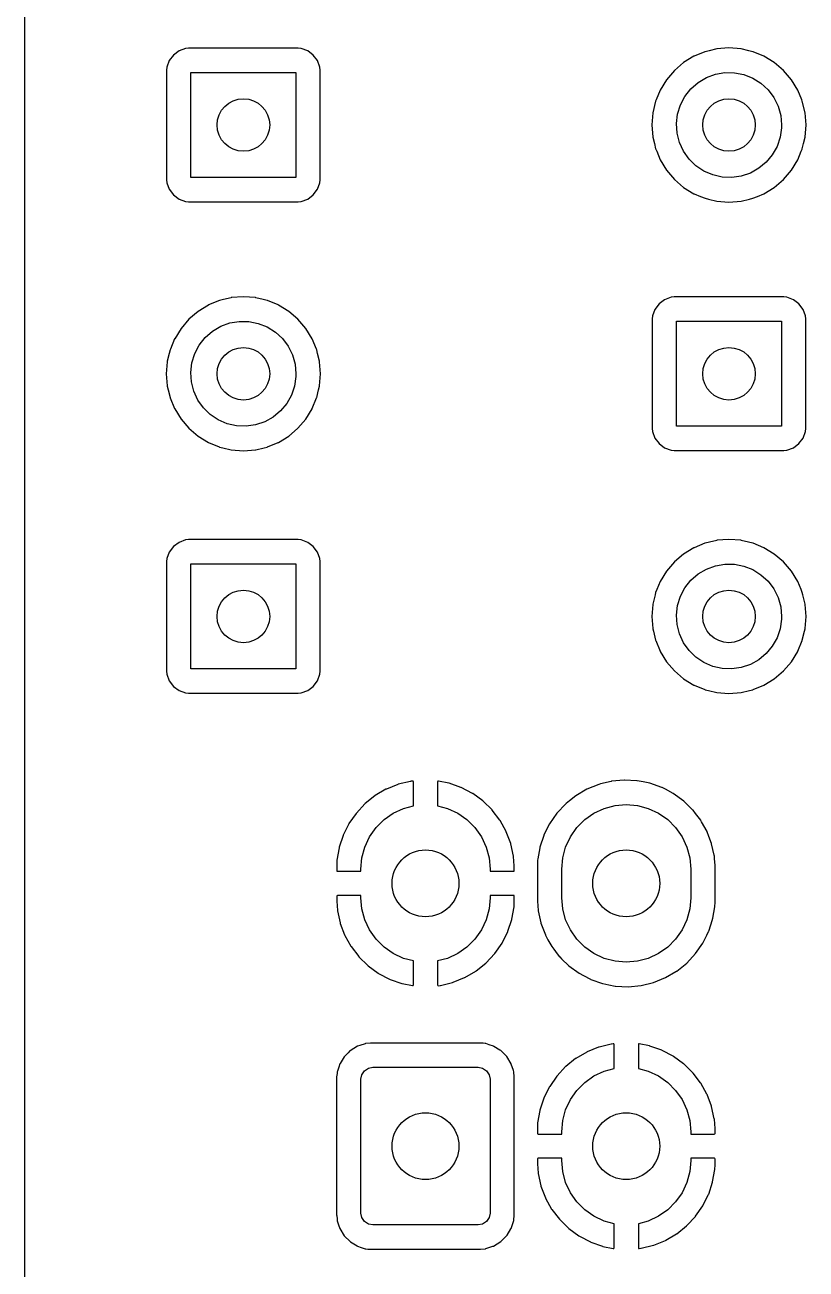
# Model space of a CAD drawing. Extents: x 64 to 233, y -134 to -59.
# Drawn here: x 64.01 to 80.35, y -107.13 to -81.09 of the extents above; entities that cross this region are included whole.
import ezdxf

# ---------------------------------------------------------------- set-up
doc = ezdxf.new("R2010")
doc.units = 0
doc.layers.add('BLACK', color=7, linetype='CONTINUOUS')

msp = doc.modelspace()

# ---------------------------------------------------------------- linework, layer by layer
at = {"layer": 'BLACK', "linetype": 'CONTINUOUS'}
for p, q in [((64.0085, -108.585), (64.0085, -59.0545)), ((67.1167, -81.7217), (67.0294, -81.8383)), ((67.2333, -81.6344), (67.1167, -81.7217)), ((67.3697, -81.5833), (67.2333, -81.6344)), ((67.4319, -81.5765), (67.3697, -81.5833)), ((69.7281, -81.5765), (67.4319, -81.5765)), ((69.7903, -81.5833), (69.7281, -81.5765)), ((69.9267, -81.6344), (69.7903, -81.5833)), ((70.0433, -81.7217), (69.9267, -81.6344)), ((70.1306, -81.8383), (70.0433, -81.7217)), ((78.0075, -81.7474), (77.7916, -81.8797)), ((78.0121, -81.7455), (78.0075, -81.7474)), ((78.2368, -81.6524), (78.0121, -81.7455)), ((78.0121, -81.7455), (78.0121, -81.7455)), ((78.2414, -81.6505), (78.2368, -81.6524)), ((78.2368, -81.6524), (78.2368, -81.6524)), ((78.326, -81.6302), (78.2414, -81.6505)), ((78.4828, -81.5925), (78.326, -81.6302)), ((78.4876, -81.5914), (78.4828, -81.5925)), ((78.4828, -81.5925), (78.4828, -81.5925)), ((78.74, -81.5715), (78.4876, -81.5914)), ((78.9924, -81.5914), (78.74, -81.5715)), ((78.9972, -81.5925), (78.9924, -81.5914)), ((79.154, -81.6302), (78.9972, -81.5925)), ((78.9972, -81.5925), (78.9972, -81.5925)), ((79.2386, -81.6505), (79.154, -81.6302)), ((79.2432, -81.6524), (79.2386, -81.6505)), ((79.4679, -81.7455), (79.2432, -81.6524)), ((79.2432, -81.6524), (79.2432, -81.6524)), ((79.4725, -81.7474), (79.4679, -81.7455)), ((79.4679, -81.7455), (79.4679, -81.7455)), ((79.6884, -81.8797), (79.4725, -81.7474)), ((66.9783, -81.9747), (66.9715, -82.0369)), ((66.9715, -82.0369), (66.9715, -84.3331)), ((67.0294, -81.8383), (66.9783, -81.9747)), ((70.1817, -81.9747), (70.1306, -81.8383)), ((70.1885, -82.0369), (70.1817, -81.9747)), ((70.1885, -84.3331), (70.1885, -82.0369)), ((77.7916, -81.8797), (77.5991, -82.0441)), ((79.8809, -82.0441), (79.6884, -81.8797)), ((67.48, -84.285), (67.48, -82.085)), ((67.48, -82.085), (69.68, -82.085)), ((69.68, -82.085), (69.68, -84.285)), ((77.4347, -82.2366), (77.3024, -82.4525)), ((77.5991, -82.0441), (77.4347, -82.2366)), ((77.9421, -82.4278), (78.0934, -82.2951)), ((78.0934, -82.2951), (78.2664, -82.1922)), ((78.2664, -82.1922), (78.4553, -82.1225)), ((78.4553, -82.1225), (78.6537, -82.0884)), ((78.6537, -82.0884), (78.855, -82.091)), ((78.855, -82.091), (79.0524, -82.1303)), ((79.0524, -82.1303), (79.2394, -82.2049)), ((79.2394, -82.2049), (79.4096, -82.3123)), ((80.0453, -82.2366), (79.8809, -82.0441)), ((80.1776, -82.4525), (80.0453, -82.2366)), ((77.3005, -82.4571), (77.2164, -82.6601)), ((77.3024, -82.4525), (77.3005, -82.4571)), ((77.3005, -82.4571), (77.3005, -82.4571)), ((77.8175, -82.5859), (77.9421, -82.4278)), ((79.4096, -82.3123), (79.5575, -82.449)), ((79.5575, -82.449), (79.6779, -82.6103)), ((80.1795, -82.4571), (80.1776, -82.4525)), ((80.2636, -82.6601), (80.1795, -82.4571)), ((80.1795, -82.4571), (80.1795, -82.4571)), ((77.2055, -82.6864), (77.1464, -82.9326)), ((77.2164, -82.6601), (77.2055, -82.6864)), ((77.664, -82.9563), (77.7237, -82.764)), ((77.7237, -82.764), (77.8175, -82.5859)), ((79.6779, -82.6103), (79.7669, -82.7908)), ((79.7669, -82.7908), (79.8216, -82.9845)), ((80.2745, -82.6864), (80.2636, -82.6601)), ((80.3336, -82.9326), (80.2745, -82.6864)), ((77.1464, -82.9326), (77.1265, -83.185)), ((77.6404, -83.1562), (77.664, -82.9563)), ((79.8216, -82.9845), (79.84, -83.185)), ((80.3535, -83.185), (80.3336, -82.9326)), ((77.1265, -83.185), (77.1464, -83.4374)), ((77.6535, -83.3571), (77.6404, -83.1562)), ((79.8385, -83.2426), (79.8096, -83.4418)), ((79.84, -83.185), (79.8385, -83.2426)), ((80.3336, -83.4374), (80.3535, -83.185)), ((77.1464, -83.4374), (77.1475, -83.4422)), ((77.1475, -83.4422), (77.1475, -83.4422)), ((77.1475, -83.4422), (77.1794, -83.575)), ((77.1794, -83.575), (77.2055, -83.6836)), ((77.7031, -83.5522), (77.6535, -83.3571)), ((77.7874, -83.735), (77.7031, -83.5522)), ((79.8096, -83.4418), (79.7449, -83.6324)), ((80.2745, -83.6836), (80.3006, -83.575)), ((80.3006, -83.575), (80.3325, -83.4422)), ((80.3325, -83.4422), (80.3336, -83.4374)), ((80.3325, -83.4422), (80.3325, -83.4422)), ((77.2055, -83.6836), (77.2074, -83.6882)), ((77.2074, -83.6882), (77.2074, -83.6882)), ((77.2074, -83.6882), (77.2272, -83.736)), ((77.2272, -83.736), (77.3024, -83.9175)), ((77.9036, -83.8994), (77.7874, -83.735)), ((79.6465, -83.808), (79.5178, -83.9628)), ((79.7449, -83.6324), (79.6465, -83.808)), ((80.1776, -83.9175), (80.2528, -83.736)), ((80.2528, -83.736), (80.2726, -83.6882)), ((80.2726, -83.6882), (80.2745, -83.6836)), ((80.2726, -83.6882), (80.2726, -83.6882)), ((77.3024, -83.9175), (77.4347, -84.1334)), ((78.0477, -84.0399), (77.9036, -83.8994)), ((78.2151, -84.1517), (78.0477, -84.0399)), ((79.363, -84.0915), (79.1874, -84.1899)), ((79.5178, -83.9628), (79.363, -84.0915)), ((80.0453, -84.1334), (80.1776, -83.9175)), ((66.9715, -84.3331), (66.9783, -84.3953)), ((69.68, -84.285), (67.48, -84.285)), ((70.1817, -84.3953), (70.1885, -84.3331)), ((77.4347, -84.1334), (77.5991, -84.3259)), ((77.5991, -84.3259), (77.7916, -84.4903)), ((78.4001, -84.2312), (78.2151, -84.1517)), ((78.5964, -84.2756), (78.4001, -84.2312)), ((78.7976, -84.2835), (78.5964, -84.2756)), ((78.9968, -84.2546), (78.7976, -84.2835)), ((79.1874, -84.1899), (78.9968, -84.2546)), ((79.6884, -84.4903), (79.8809, -84.3259)), ((79.8809, -84.3259), (80.0453, -84.1334)), ((66.9783, -84.3953), (67.0294, -84.5317)), ((67.0294, -84.5317), (67.1167, -84.6483)), ((70.0433, -84.6483), (70.1306, -84.5317)), ((70.1306, -84.5317), (70.1817, -84.3953)), ((77.7916, -84.4903), (78.0075, -84.6226)), ((78.0075, -84.6226), (78.0121, -84.6245)), ((78.0121, -84.6245), (78.0121, -84.6245)), ((78.0121, -84.6245), (78.1445, -84.6793)), ((79.3355, -84.6793), (79.4679, -84.6245)), ((79.4679, -84.6245), (79.4725, -84.6226)), ((79.4679, -84.6245), (79.4679, -84.6245)), ((79.4725, -84.6226), (79.6884, -84.4903)), ((67.1167, -84.6483), (67.2333, -84.7356)), ((67.2333, -84.7356), (67.3697, -84.7867)), ((67.3697, -84.7867), (67.4319, -84.7935)), ((67.4319, -84.7935), (69.7281, -84.7935)), ((69.7281, -84.7935), (69.7903, -84.7867)), ((69.7903, -84.7867), (69.9267, -84.7356)), ((69.9267, -84.7356), (70.0433, -84.6483)), ((78.1445, -84.6793), (78.2414, -84.7195)), ((78.2414, -84.7195), (78.3085, -84.7356)), ((78.3085, -84.7356), (78.4828, -84.7775)), ((78.4828, -84.7775), (78.4828, -84.7775)), ((78.4828, -84.7775), (78.4876, -84.7786)), ((78.4876, -84.7786), (78.74, -84.7985)), ((78.74, -84.7985), (78.9924, -84.7786)), ((78.9924, -84.7786), (78.9972, -84.7775)), ((78.9972, -84.7775), (79.1715, -84.7356)), ((78.9972, -84.7775), (78.9972, -84.7775)), ((79.1715, -84.7356), (79.2386, -84.7195)), ((79.2386, -84.7195), (79.3355, -84.6793)), ((67.8475, -86.9544), (67.6316, -87.0867)), ((67.8521, -86.9525), (67.8475, -86.9544)), ((68.0768, -86.8594), (67.8521, -86.9525)), ((67.8521, -86.9525), (67.8521, -86.9525)), ((68.0814, -86.8575), (68.0768, -86.8594)), ((68.0768, -86.8594), (68.0768, -86.8594)), ((68.166, -86.8372), (68.0814, -86.8575)), ((68.3228, -86.7995), (68.166, -86.8372)), ((68.3276, -86.7984), (68.3228, -86.7995)), ((68.3228, -86.7995), (68.3228, -86.7995)), ((68.58, -86.7785), (68.3276, -86.7984)), ((68.8324, -86.7984), (68.58, -86.7785)), ((68.8372, -86.7995), (68.8324, -86.7984)), ((68.994, -86.8372), (68.8372, -86.7995)), ((68.8372, -86.7995), (68.8372, -86.7995)), ((69.0786, -86.8575), (68.994, -86.8372)), ((69.0832, -86.8594), (69.0786, -86.8575)), ((69.3079, -86.9525), (69.0832, -86.8594)), ((69.0832, -86.8594), (69.0832, -86.8594)), ((69.3125, -86.9544), (69.3079, -86.9525)), ((69.3079, -86.9525), (69.3079, -86.9525)), ((69.5284, -87.0867), (69.3125, -86.9544)), ((77.2767, -86.9287), (77.1894, -87.0453)), ((77.3933, -86.8414), (77.2767, -86.9287)), ((77.5297, -86.7903), (77.3933, -86.8414)), ((77.5919, -86.7835), (77.5297, -86.7903)), ((79.8881, -86.7835), (77.5919, -86.7835)), ((79.9503, -86.7903), (79.8881, -86.7835)), ((80.0867, -86.8414), (79.9503, -86.7903)), ((80.2033, -86.9287), (80.0867, -86.8414)), ((80.2906, -87.0453), (80.2033, -86.9287)), ((67.6316, -87.0867), (67.4391, -87.2511)), ((69.7209, -87.2511), (69.5284, -87.0867)), ((77.1383, -87.1817), (77.1315, -87.2439)), ((77.1315, -87.2439), (77.1315, -89.5401)), ((77.1894, -87.0453), (77.1383, -87.1817)), ((80.3417, -87.1817), (80.2906, -87.0453)), ((80.3485, -87.2439), (80.3417, -87.1817)), ((80.3485, -89.5401), (80.3485, -87.2439)), ((67.2747, -87.4436), (67.1424, -87.6595)), ((67.4391, -87.2511), (67.2747, -87.4436)), ((67.7821, -87.6348), (67.9334, -87.5021)), ((67.9334, -87.5021), (68.1064, -87.3992)), ((68.1064, -87.3992), (68.2953, -87.3295)), ((68.2953, -87.3295), (68.4937, -87.2954)), ((68.4937, -87.2954), (68.695, -87.298)), ((68.695, -87.298), (68.8924, -87.3373)), ((68.8924, -87.3373), (69.0794, -87.4119)), ((69.0794, -87.4119), (69.2496, -87.5193)), ((69.8853, -87.4436), (69.7209, -87.2511)), ((70.0176, -87.6595), (69.8853, -87.4436)), ((77.64, -89.492), (77.64, -87.292)), ((77.64, -87.292), (79.84, -87.292)), ((79.84, -87.292), (79.84, -89.492)), ((67.1405, -87.6641), (67.0523, -87.877)), ((67.1424, -87.6595), (67.1405, -87.6641)), ((67.1405, -87.6641), (67.1405, -87.6641)), ((67.6575, -87.7929), (67.7821, -87.6348)), ((69.2496, -87.5193), (69.3975, -87.656)), ((69.3975, -87.656), (69.5179, -87.8173)), ((70.0195, -87.6641), (70.0176, -87.6595)), ((70.1077, -87.877), (70.0195, -87.6641)), ((70.0195, -87.6641), (70.0195, -87.6641)), ((67.0281, -87.966), (66.9883, -88.1317)), ((67.0455, -87.8934), (67.0281, -87.966)), ((67.0523, -87.877), (67.0455, -87.8934)), ((67.504, -88.1633), (67.5637, -87.971)), ((67.5637, -87.971), (67.6575, -87.7929)), ((69.5179, -87.8173), (69.6069, -87.9978)), ((69.6069, -87.9978), (69.6616, -88.1915)), ((70.1145, -87.8934), (70.1077, -87.877)), ((70.1319, -87.966), (70.1145, -87.8934)), ((70.1717, -88.1317), (70.1319, -87.966)), ((66.9864, -88.1396), (66.9665, -88.392)), ((66.9883, -88.1317), (66.9864, -88.1396)), ((67.4804, -88.3632), (67.504, -88.1633)), ((69.6616, -88.1915), (69.68, -88.392)), ((70.1736, -88.1396), (70.1717, -88.1317)), ((70.1935, -88.392), (70.1736, -88.1396)), ((66.9665, -88.392), (66.9864, -88.6444)), ((67.4935, -88.5641), (67.4804, -88.3632)), ((69.6785, -88.4496), (69.6496, -88.6488)), ((69.68, -88.392), (69.6785, -88.4496)), ((70.1736, -88.6444), (70.1935, -88.392)), ((66.9864, -88.6444), (66.9875, -88.6492)), ((66.9875, -88.6492), (66.9875, -88.6492)), ((66.9875, -88.6492), (67.0071, -88.7308)), ((67.0071, -88.7308), (67.0455, -88.8906)), ((67.5431, -88.7592), (67.4935, -88.5641)), ((67.6274, -88.942), (67.5431, -88.7592)), ((69.6496, -88.6488), (69.5849, -88.8394)), ((70.1145, -88.8906), (70.1529, -88.7308)), ((70.1529, -88.7308), (70.1725, -88.6492)), ((70.1725, -88.6492), (70.1736, -88.6444)), ((70.1725, -88.6492), (70.1725, -88.6492)), ((67.0455, -88.8906), (67.0474, -88.8952)), ((67.0474, -88.8952), (67.0474, -88.8952)), ((67.0474, -88.8952), (67.1403, -89.1195)), ((67.7436, -89.1064), (67.6274, -88.942)), ((69.4865, -89.015), (69.3578, -89.1698)), ((69.5849, -88.8394), (69.4865, -89.015)), ((70.0197, -89.1195), (70.1126, -88.8952)), ((70.1126, -88.8952), (70.1145, -88.8906)), ((70.1126, -88.8952), (70.1126, -88.8952)), ((67.1403, -89.1195), (67.1424, -89.1245)), ((67.1424, -89.1245), (67.2747, -89.3404)), ((67.8877, -89.2469), (67.7436, -89.1064)), ((68.0551, -89.3587), (67.8877, -89.2469)), ((69.203, -89.2985), (69.0274, -89.3969)), ((69.3578, -89.1698), (69.203, -89.2985)), ((69.8853, -89.3404), (70.0176, -89.1245)), ((70.0176, -89.1245), (70.0197, -89.1195)), ((67.2747, -89.3404), (67.4391, -89.5329)), ((67.4391, -89.5329), (67.6316, -89.6973)), ((68.2401, -89.4382), (68.0551, -89.3587)), ((68.4364, -89.4826), (68.2401, -89.4382)), ((68.6376, -89.4905), (68.4364, -89.4826)), ((68.8368, -89.4616), (68.6376, -89.4905)), ((69.0274, -89.3969), (68.8368, -89.4616)), ((69.5284, -89.6973), (69.7124, -89.5401)), ((69.7124, -89.5401), (69.7209, -89.5329)), ((69.7209, -89.5329), (69.8853, -89.3404)), ((77.1315, -89.5401), (77.1383, -89.6023)), ((79.84, -89.492), (77.64, -89.492)), ((80.3417, -89.6023), (80.3485, -89.5401)), ((67.6316, -89.6973), (67.8475, -89.8296)), ((67.8475, -89.8296), (67.8521, -89.8315)), ((67.8521, -89.8315), (67.8521, -89.8315)), ((67.8521, -89.8315), (68.0763, -89.9244)), ((69.0837, -89.9244), (69.3079, -89.8315)), ((69.3079, -89.8315), (69.3125, -89.8296)), ((69.3079, -89.8315), (69.3079, -89.8315)), ((69.3125, -89.8296), (69.5284, -89.6973)), ((77.1383, -89.6023), (77.1894, -89.7387)), ((77.1894, -89.7387), (77.2767, -89.8553)), ((80.2033, -89.8553), (80.2906, -89.7387)), ((80.2906, -89.7387), (80.3417, -89.6023)), ((68.0763, -89.9244), (68.0814, -89.9265)), ((68.0814, -89.9265), (68.1485, -89.9426)), ((68.1485, -89.9426), (68.3228, -89.9845)), ((68.3228, -89.9845), (68.3228, -89.9845)), ((68.3228, -89.9845), (68.3276, -89.9856)), ((68.3276, -89.9856), (68.58, -90.0055)), ((68.58, -90.0055), (68.8324, -89.9856)), ((68.8324, -89.9856), (68.8372, -89.9845)), ((68.8372, -89.9845), (69.0115, -89.9426)), ((68.8372, -89.9845), (68.8372, -89.9845)), ((69.0115, -89.9426), (69.0786, -89.9265)), ((69.0786, -89.9265), (69.0837, -89.9244)), ((77.2767, -89.8553), (77.3933, -89.9426)), ((77.3933, -89.9426), (77.5297, -89.9937)), ((77.5297, -89.9937), (77.5919, -90.0005)), ((77.5919, -90.0005), (79.8881, -90.0005)), ((79.8881, -90.0005), (79.9503, -89.9937)), ((79.9503, -89.9937), (80.0867, -89.9426)), ((80.0867, -89.9426), (80.2033, -89.8553)), ((67.2333, -91.9214), (67.1167, -92.0087)), ((67.3697, -91.8703), (67.2333, -91.9214)), ((67.4319, -91.8635), (67.3697, -91.8703)), ((69.7281, -91.8635), (67.4319, -91.8635)), ((69.7903, -91.8703), (69.7281, -91.8635)), ((69.9267, -91.9214), (69.7903, -91.8703)), ((70.0433, -92.0087), (69.9267, -91.9214)), ((78.3317, -91.9158), (78.2414, -91.9375)), ((78.4828, -91.8795), (78.3317, -91.9158)), ((78.4876, -91.8784), (78.4828, -91.8795)), ((78.4828, -91.8795), (78.4828, -91.8795)), ((78.74, -91.8585), (78.4876, -91.8784)), ((78.9924, -91.8784), (78.74, -91.8585)), ((78.9972, -91.8795), (78.9924, -91.8784)), ((79.1483, -91.9158), (78.9972, -91.8795)), ((78.9972, -91.8795), (78.9972, -91.8795)), ((79.2386, -91.9375), (79.1483, -91.9158)), ((67.0294, -92.1253), (66.9783, -92.2617)), ((67.1167, -92.0087), (67.0294, -92.1253)), ((70.1306, -92.1253), (70.0433, -92.0087)), ((70.1817, -92.2617), (70.1306, -92.1253)), ((77.7916, -92.1667), (77.5991, -92.3311)), ((78.0075, -92.0344), (77.7916, -92.1667)), ((78.0121, -92.0325), (78.0075, -92.0344)), ((78.2368, -91.9394), (78.0121, -92.0325)), ((78.0121, -92.0325), (78.0121, -92.0325)), ((78.2414, -91.9375), (78.2368, -91.9394)), ((78.2368, -91.9394), (78.2368, -91.9394)), ((79.2432, -91.9394), (79.2386, -91.9375)), ((79.4679, -92.0325), (79.2432, -91.9394)), ((79.2432, -91.9394), (79.2432, -91.9394)), ((79.4725, -92.0344), (79.4679, -92.0325)), ((79.4679, -92.0325), (79.4679, -92.0325)), ((79.6884, -92.1667), (79.4725, -92.0344)), ((79.8809, -92.3311), (79.6884, -92.1667)), ((66.9783, -92.2617), (66.9715, -92.3239)), ((66.9715, -92.3239), (66.9715, -94.6201)), ((67.48, -94.572), (67.48, -92.372)), ((67.48, -92.372), (69.68, -92.372)), ((69.68, -92.372), (69.68, -94.572)), ((70.1885, -92.3239), (70.1817, -92.2617)), ((70.1885, -94.6201), (70.1885, -92.3239)), ((77.5991, -92.3311), (77.4347, -92.5236)), ((78.2664, -92.4792), (78.4553, -92.4095)), ((78.4553, -92.4095), (78.6537, -92.3754)), ((78.6537, -92.3754), (78.855, -92.378)), ((78.855, -92.378), (79.0524, -92.4173)), ((79.0524, -92.4173), (79.2394, -92.4919)), ((80.0453, -92.5236), (79.8809, -92.3311)), ((77.4347, -92.5236), (77.3024, -92.7395)), ((77.8175, -92.8729), (77.9421, -92.7148)), ((77.9421, -92.7148), (78.0934, -92.5821)), ((78.0934, -92.5821), (78.2664, -92.4792)), ((79.2394, -92.4919), (79.4096, -92.5993)), ((79.4096, -92.5993), (79.5575, -92.736)), ((80.1776, -92.7395), (80.0453, -92.5236)), ((77.2055, -92.9734), (77.1938, -93.0219)), ((77.2318, -92.9098), (77.2055, -92.9734)), ((77.3005, -92.7441), (77.2318, -92.9098)), ((77.3024, -92.7395), (77.3005, -92.7441)), ((77.3005, -92.7441), (77.3005, -92.7441)), ((77.7237, -93.051), (77.8175, -92.8729)), ((79.5575, -92.736), (79.6779, -92.8973)), ((79.6779, -92.8973), (79.7669, -93.0778)), ((80.1795, -92.7441), (80.1776, -92.7395)), ((80.2482, -92.9098), (80.1795, -92.7441)), ((80.1795, -92.7441), (80.1795, -92.7441)), ((80.2745, -92.9734), (80.2482, -92.9098)), ((80.2862, -93.0219), (80.2745, -92.9734)), ((77.1464, -93.2196), (77.1265, -93.472)), ((77.1478, -93.2137), (77.1464, -93.2196)), ((77.1938, -93.0219), (77.1478, -93.2137)), ((77.664, -93.2433), (77.7237, -93.051)), ((79.7669, -93.0778), (79.8216, -93.2715)), ((80.3322, -93.2137), (80.2862, -93.0219)), ((80.3336, -93.2196), (80.3322, -93.2137)), ((80.3535, -93.472), (80.3336, -93.2196)), ((77.1265, -93.472), (77.1464, -93.7244)), ((77.6404, -93.4432), (77.664, -93.2433)), ((77.6535, -93.6441), (77.6404, -93.4432)), ((79.8216, -93.2715), (79.84, -93.472)), ((79.84, -93.472), (79.8385, -93.5296)), ((80.3336, -93.7244), (80.3535, -93.472)), ((77.1464, -93.7244), (77.1475, -93.7292)), ((77.1475, -93.7292), (77.1475, -93.7292)), ((77.1475, -93.7292), (77.1593, -93.778)), ((77.7031, -93.8392), (77.6535, -93.6441)), ((79.8096, -93.7288), (79.7449, -93.9194)), ((79.8385, -93.5296), (79.8096, -93.7288)), ((80.3207, -93.778), (80.3325, -93.7292)), ((80.3325, -93.7292), (80.3336, -93.7244)), ((80.3325, -93.7292), (80.3325, -93.7292)), ((77.1593, -93.778), (77.2055, -93.9706)), ((77.2055, -93.9706), (77.2074, -93.9752)), ((77.2074, -93.9752), (77.2074, -93.9752)), ((77.2074, -93.9752), (77.3002, -94.1992)), ((77.7874, -94.022), (77.7031, -93.8392)), ((79.7449, -93.9194), (79.6465, -94.095)), ((80.1798, -94.1992), (80.2726, -93.9752)), ((80.2726, -93.9752), (80.2745, -93.9706)), ((80.2726, -93.9752), (80.2726, -93.9752)), ((80.2745, -93.9706), (80.3207, -93.778)), ((77.3002, -94.1992), (77.3024, -94.2045)), ((77.3024, -94.2045), (77.4347, -94.4204)), ((77.9036, -94.1864), (77.7874, -94.022)), ((78.0477, -94.3269), (77.9036, -94.1864)), ((79.5178, -94.2498), (79.363, -94.3785)), ((79.6465, -94.095), (79.5178, -94.2498)), ((80.0453, -94.4204), (80.1776, -94.2045)), ((80.1776, -94.2045), (80.1798, -94.1992)), ((77.4347, -94.4204), (77.5991, -94.6129)), ((78.2151, -94.4387), (78.0477, -94.3269)), ((78.4001, -94.5182), (78.2151, -94.4387)), ((78.5964, -94.5626), (78.4001, -94.5182)), ((78.9968, -94.5416), (78.7976, -94.5705)), ((79.1874, -94.4769), (78.9968, -94.5416)), ((79.363, -94.3785), (79.1874, -94.4769)), ((79.8809, -94.6129), (80.0453, -94.4204)), ((66.9715, -94.6201), (66.9783, -94.6823)), ((66.9783, -94.6823), (67.0294, -94.8187)), ((69.68, -94.572), (67.48, -94.572)), ((70.1306, -94.8187), (70.1817, -94.6823)), ((70.1817, -94.6823), (70.1885, -94.6201)), ((77.5991, -94.6129), (77.7916, -94.7773)), ((77.7916, -94.7773), (78.0075, -94.9096)), ((78.7976, -94.5705), (78.5964, -94.5626)), ((79.4725, -94.9096), (79.6884, -94.7773)), ((79.6884, -94.7773), (79.8809, -94.6129)), ((67.0294, -94.8187), (67.1167, -94.9353)), ((67.1167, -94.9353), (67.2333, -95.0226)), ((67.2333, -95.0226), (67.3697, -95.0737)), ((69.7903, -95.0737), (69.9267, -95.0226)), ((69.9267, -95.0226), (70.0433, -94.9353)), ((70.0433, -94.9353), (70.1306, -94.8187)), ((78.0075, -94.9096), (78.0121, -94.9115)), ((78.0121, -94.9115), (78.0121, -94.9115)), ((78.0121, -94.9115), (78.2351, -95.0039)), ((78.2351, -95.0039), (78.2414, -95.0065)), ((78.2414, -95.0065), (78.3085, -95.0226)), ((78.3085, -95.0226), (78.4828, -95.0645)), ((78.9972, -95.0645), (79.1715, -95.0226)), ((79.1715, -95.0226), (79.2386, -95.0065)), ((79.2386, -95.0065), (79.2449, -95.0039)), ((79.2449, -95.0039), (79.4679, -94.9115)), ((79.4679, -94.9115), (79.4725, -94.9096)), ((79.4679, -94.9115), (79.4679, -94.9115)), ((67.3697, -95.0737), (67.4319, -95.0805)), ((67.4319, -95.0805), (69.7281, -95.0805)), ((69.7281, -95.0805), (69.7903, -95.0737)), ((78.4828, -95.0645), (78.4828, -95.0645)), ((78.4828, -95.0645), (78.4876, -95.0656)), ((78.4876, -95.0656), (78.74, -95.0855)), ((78.74, -95.0855), (78.9924, -95.0656)), ((78.9924, -95.0656), (78.9972, -95.0645)), ((78.9972, -95.0645), (78.9972, -95.0645)), ((71.5635, -97.0907), (71.3387, -97.2224)), ((71.5717, -97.0867), (71.5635, -97.0907)), ((71.8132, -96.9889), (71.5717, -97.0867)), ((71.8218, -96.9861), (71.8132, -96.9889)), ((72.0749, -96.9242), (71.8218, -96.9861)), ((72.0839, -96.9227), (72.0749, -96.9242)), ((72.1195, -96.9193), (72.0839, -96.9227)), ((72.1317, -96.9213), (72.1195, -96.9193)), ((72.136, -96.9358), (72.1317, -96.9213)), ((72.136, -97.4358), (72.136, -96.9358)), ((72.6489, -96.9209), (72.644, -96.936)), ((72.644, -96.936), (72.644, -97.4358)), ((72.6618, -96.9197), (72.6489, -96.9209)), ((72.8771, -96.9622), (72.6618, -96.9197)), ((72.8859, -96.9646), (72.8771, -96.9622)), ((73.1315, -97.0513), (72.8859, -96.9646)), ((73.1399, -97.055), (73.1315, -97.0513)), ((73.3704, -97.1763), (73.1399, -97.055)), ((75.7673, -97.088), (75.5345, -97.2243)), ((76.0172, -96.9867), (75.7673, -97.088)), ((76.0512, -96.9784), (76.0172, -96.9867)), ((76.2748, -96.9237), (76.0512, -96.9784)), ((76.2792, -96.9226), (76.2748, -96.9237)), ((76.2748, -96.9237), (76.2748, -96.9237)), ((76.5477, -96.897), (76.2792, -96.9226)), ((76.5523, -96.8972), (76.5477, -96.897)), ((76.8125, -96.9102), (76.5523, -96.8972)), ((76.5523, -96.8972), (76.5523, -96.8972)), ((76.8171, -96.9104), (76.8125, -96.9102)), ((76.8125, -96.9102), (76.8125, -96.9102)), ((76.8216, -96.9113), (76.8171, -96.9104)), ((76.946, -96.9358), (76.8216, -96.9113)), ((76.8216, -96.9113), (76.8216, -96.9113)), ((77.0817, -96.9626), (76.946, -96.9358)), ((77.086, -96.9641), (77.0817, -96.9626)), ((77.3317, -97.0509), (77.086, -96.9641)), ((77.086, -96.9641), (77.086, -96.9641)), ((77.336, -97.0524), (77.3317, -97.0509)), ((77.3317, -97.0509), (77.3317, -97.0509)), ((77.3401, -97.0545), (77.336, -97.0524)), ((77.4089, -97.0907), (77.3401, -97.0545)), ((77.3401, -97.0545), (77.3401, -97.0545)), ((77.5747, -97.178), (77.4089, -97.0907)), ((71.1211, -97.3964), (70.9433, -97.5868)), ((71.1278, -97.3902), (71.1211, -97.3964)), ((71.3312, -97.2275), (71.1278, -97.3902)), ((71.3387, -97.2224), (71.3312, -97.2275)), ((73.3782, -97.1811), (73.3704, -97.1763)), ((73.5888, -97.3344), (73.3782, -97.1811)), ((73.5957, -97.3403), (73.5888, -97.3344)), ((73.782, -97.5224), (73.5957, -97.3403)), ((75.3239, -97.3927), (75.1398, -97.5898)), ((75.3312, -97.3869), (75.3239, -97.3927)), ((75.4035, -97.329), (75.3312, -97.3869)), ((75.5345, -97.2243), (75.4035, -97.329)), ((77.7928, -97.3367), (77.5747, -97.178)), ((77.8739, -97.416), (77.7928, -97.3367)), ((70.9376, -97.5939), (70.7891, -97.8079)), ((70.9433, -97.5868), (70.9376, -97.5939)), ((71.5222, -97.7258), (71.715, -97.5909)), ((71.715, -97.5909), (71.9283, -97.4914)), ((71.9283, -97.4914), (72.136, -97.4358)), ((72.644, -97.4358), (72.8517, -97.4914)), ((72.8517, -97.4914), (73.065, -97.5909)), ((73.065, -97.5909), (73.2578, -97.7258)), ((73.7881, -97.5292), (73.782, -97.5224)), ((73.9461, -97.7363), (73.7881, -97.5292)), ((75.1398, -97.5898), (74.986, -97.8114)), ((75.7222, -97.7258), (75.915, -97.5909)), ((75.915, -97.5909), (76.1283, -97.4914)), ((76.1283, -97.4914), (76.3556, -97.4305)), ((76.3556, -97.4305), (76.59, -97.41)), ((76.59, -97.41), (76.8244, -97.4305)), ((76.8244, -97.4305), (77.0517, -97.4914)), ((77.0517, -97.4914), (77.265, -97.5909)), ((77.265, -97.5909), (77.4578, -97.7258)), ((77.9774, -97.5172), (77.8739, -97.416)), ((77.9857, -97.5252), (77.9774, -97.5172)), ((77.9884, -97.5289), (77.9857, -97.5252)), ((78.0378, -97.5936), (77.9884, -97.5289)), ((77.9884, -97.5289), (77.9884, -97.5289)), ((78.1493, -97.7396), (78.0378, -97.5936)), ((70.7844, -97.8158), (70.6684, -98.049)), ((70.7891, -97.8079), (70.7844, -97.8158)), ((71.2209, -98.085), (71.3558, -97.8922)), ((71.3558, -97.8922), (71.5222, -97.7258)), ((73.2578, -97.7258), (73.4242, -97.8922)), ((73.4242, -97.8922), (73.5591, -98.085)), ((73.9511, -97.7439), (73.9461, -97.7363)), ((74.0776, -97.9716), (73.9511, -97.7439)), ((74.9319, -97.9202), (74.8659, -98.0529)), ((74.984, -97.8155), (74.9319, -97.9202)), ((74.986, -97.8114), (74.984, -97.8155)), ((74.984, -97.8155), (74.984, -97.8155)), ((75.4209, -98.085), (75.5558, -97.8922)), ((75.5558, -97.8922), (75.7222, -97.7258)), ((77.4578, -97.7258), (77.6242, -97.8922)), ((77.6242, -97.8922), (77.7591, -98.085)), ((78.1515, -97.7436), (78.1493, -97.7396)), ((78.1675, -97.7723), (78.1515, -97.7436)), ((78.1515, -97.7436), (78.1515, -97.7436)), ((78.2802, -97.9754), (78.1675, -97.7723)), ((70.6649, -98.0574), (70.5838, -98.305)), ((70.6684, -98.049), (70.6649, -98.0574)), ((71.1214, -98.2983), (71.2209, -98.085)), ((73.5591, -98.085), (73.6586, -98.2983)), ((74.0814, -97.9799), (74.0776, -97.9716)), ((74.1737, -98.2235), (74.0814, -97.9799)), ((74.8645, -98.0572), (74.7835, -98.3042)), ((74.8659, -98.0529), (74.8645, -98.0572)), ((74.8645, -98.0572), (74.8645, -98.0572)), ((75.3214, -98.2983), (75.4209, -98.085)), ((77.7591, -98.085), (77.8586, -98.2983)), ((78.2819, -97.9797), (78.2802, -97.9754)), ((78.3202, -98.0808), (78.2819, -97.9797)), ((78.2819, -97.9797), (78.2819, -97.9797)), ((78.3758, -98.2276), (78.3202, -98.0808)), ((70.5816, -98.3138), (70.5369, -98.5712)), ((70.5838, -98.305), (70.5816, -98.3138)), ((71.0605, -98.5256), (71.1214, -98.2983)), ((73.6586, -98.2983), (73.7195, -98.5256)), ((74.1763, -98.2322), (74.1737, -98.2235)), ((74.2325, -98.4866), (74.1763, -98.2322)), ((74.7811, -98.3137), (74.7409, -98.5455)), ((74.7819, -98.3092), (74.7811, -98.3137)), ((74.7811, -98.3137), (74.7811, -98.3137)), ((74.7835, -98.3042), (74.7819, -98.3092)), ((75.2605, -98.5256), (75.3214, -98.2983)), ((77.8586, -98.2983), (77.9195, -98.5256)), ((78.3768, -98.2321), (78.3758, -98.2276)), ((78.429, -98.4685), (78.3768, -98.2321)), ((78.3768, -98.2321), (78.3768, -98.2321)), ((70.5321, -98.6586), (70.532, -98.6617)), ((70.532, -98.6617), (70.532, -98.7879)), ((70.5361, -98.5788), (70.5321, -98.6586)), ((70.5369, -98.5712), (70.5361, -98.5788)), ((71.04, -98.76), (71.0605, -98.5256)), ((73.7195, -98.5256), (73.74, -98.76)), ((74.2338, -98.4956), (74.2325, -98.4866)), ((74.2478, -98.6892), (74.2338, -98.4956)), ((74.248, -98.6938), (74.2478, -98.6892)), ((74.248, -98.7925), (74.248, -98.6938)), ((74.7328, -98.6341), (74.7315, -98.6601)), ((74.7315, -98.6601), (74.7315, -99.4285)), ((74.7356, -98.5788), (74.7328, -98.6341)), ((74.7357, -98.5749), (74.7356, -98.5788)), ((74.7409, -98.5455), (74.7357, -98.5749)), ((75.24, -98.76), (75.2605, -98.5256)), ((77.9195, -98.5256), (77.94, -98.76)), ((78.434, -98.491), (78.429, -98.4685)), ((78.4375, -98.5401), (78.434, -98.491)), ((78.4479, -98.6827), (78.4375, -98.5401)), ((78.4485, -98.6915), (78.4479, -98.6827)), ((78.4485, -99.4599), (78.4485, -98.6915)), ((70.532, -98.7879), (70.5365, -98.8031)), ((70.5365, -98.8031), (70.5379, -98.8043)), ((70.5379, -98.8043), (70.5455, -98.806)), ((70.5455, -98.806), (71.04, -98.806)), ((71.04, -98.806), (71.04, -98.76)), ((73.74, -98.76), (73.74, -98.806)), ((73.74, -98.806), (74.2299, -98.806)), ((74.2299, -98.806), (74.2451, -98.8015)), ((74.2451, -98.8015), (74.2463, -98.8001)), ((74.2463, -98.8001), (74.248, -98.7925)), ((75.24, -99.36), (75.24, -98.76)), ((77.94, -98.76), (77.94, -99.36)), ((70.5337, -99.3199), (70.532, -99.3275)), ((70.532, -99.3275), (70.532, -99.4262)), ((70.532, -99.4262), (70.5322, -99.4308)), ((70.5322, -99.4308), (70.5462, -99.6244)), ((70.5349, -99.3185), (70.5337, -99.3199)), ((70.5501, -99.314), (70.5349, -99.3185)), ((71.04, -99.314), (70.5501, -99.314)), ((71.04, -99.36), (71.04, -99.314)), ((71.0605, -99.5944), (71.04, -99.36)), ((73.74, -99.36), (73.7195, -99.5944)), ((74.2345, -99.314), (73.74, -99.314)), ((73.74, -99.314), (73.74, -99.36)), ((74.2421, -99.3157), (74.2345, -99.314)), ((74.2435, -99.3169), (74.2421, -99.3157)), ((74.248, -99.3321), (74.2435, -99.3169)), ((74.2439, -99.5412), (74.2479, -99.4614)), ((74.2479, -99.4614), (74.248, -99.4583)), ((74.248, -99.4583), (74.248, -99.3321)), ((74.7315, -99.4285), (74.7317, -99.4308)), ((74.7317, -99.4308), (74.7387, -99.5276)), ((74.7317, -99.4308), (74.7317, -99.4308)), ((75.2605, -99.5944), (75.24, -99.36)), ((77.94, -99.36), (77.9195, -99.5944)), ((78.4443, -99.5451), (78.4485, -99.4599)), ((70.5462, -99.6244), (70.5475, -99.6334)), ((70.5475, -99.6334), (70.6037, -99.8878)), ((71.1214, -99.8217), (71.0605, -99.5944)), ((73.7195, -99.5944), (73.6586, -99.8217)), ((74.1984, -99.8062), (74.2431, -99.5488)), ((74.2431, -99.5488), (74.2439, -99.5412)), ((74.7387, -99.5276), (74.746, -99.629)), ((74.746, -99.629), (74.747, -99.6335)), ((74.747, -99.6335), (74.747, -99.6335)), ((74.747, -99.6335), (74.8032, -99.8878)), ((75.3214, -99.8217), (75.2605, -99.5944)), ((77.9195, -99.5944), (77.8586, -99.8217)), ((78.4018, -99.7893), (78.4436, -99.5489)), ((78.4436, -99.5489), (78.4443, -99.5451)), ((78.4436, -99.5489), (78.4436, -99.5489)), ((70.6037, -99.8878), (70.6063, -99.8965)), ((70.6063, -99.8965), (70.6986, -100.14)), ((71.2209, -100.035), (71.1214, -99.8217)), ((73.6586, -99.8217), (73.5591, -100.035)), ((74.1151, -100.063), (74.1962, -99.815)), ((74.1962, -99.815), (74.1984, -99.8062)), ((74.8032, -99.8878), (74.8042, -99.8924)), ((74.8042, -99.8924), (74.832, -99.9657)), ((74.832, -99.9657), (74.898, -100.14)), ((75.4209, -100.035), (75.3214, -99.8217)), ((77.8586, -99.8217), (77.7591, -100.035)), ((78.3155, -100.063), (78.3967, -99.8151)), ((78.3967, -99.8151), (78.3981, -99.8108)), ((78.3967, -99.8151), (78.3967, -99.8151)), ((78.3981, -99.8108), (78.4018, -99.7893)), ((70.6986, -100.14), (70.7024, -100.148)), ((70.7024, -100.148), (70.8289, -100.376)), ((71.3558, -100.228), (71.2209, -100.035)), ((71.5222, -100.394), (71.3558, -100.228)), ((73.4242, -100.228), (73.2578, -100.394)), ((73.5591, -100.035), (73.4242, -100.228)), ((73.9956, -100.304), (74.1116, -100.071)), ((74.1116, -100.071), (74.1151, -100.063)), ((74.898, -100.14), (74.8997, -100.145)), ((74.8997, -100.145), (74.9521, -100.239)), ((74.9521, -100.239), (75.0126, -100.348)), ((75.5558, -100.228), (75.4209, -100.035)), ((75.7222, -100.394), (75.5558, -100.228)), ((77.6242, -100.228), (77.4578, -100.394)), ((77.7591, -100.035), (77.6242, -100.228)), ((78.206, -100.284), (78.2763, -100.143)), ((78.2763, -100.143), (78.3141, -100.067)), ((78.3141, -100.067), (78.3155, -100.063)), ((70.8289, -100.376), (70.8339, -100.384)), ((70.8339, -100.384), (70.9919, -100.591)), ((71.715, -100.529), (71.5222, -100.394)), ((71.9283, -100.629), (71.715, -100.529)), ((73.065, -100.529), (72.8517, -100.629)), ((73.2578, -100.394), (73.065, -100.529)), ((73.8367, -100.533), (73.8424, -100.526)), ((73.8424, -100.526), (73.9909, -100.312)), ((73.9909, -100.312), (73.9956, -100.304)), ((75.0126, -100.348), (75.0307, -100.38)), ((75.0307, -100.38), (75.0731, -100.436)), ((75.0731, -100.436), (75.1476, -100.534)), ((75.915, -100.529), (75.7222, -100.394)), ((76.1283, -100.629), (75.915, -100.529)), ((77.265, -100.529), (77.0517, -100.629)), ((77.4578, -100.394), (77.265, -100.529)), ((77.8561, -100.727), (78.0402, -100.53)), ((78.0402, -100.53), (78.194, -100.309)), ((78.194, -100.309), (78.206, -100.284)), ((70.9919, -100.591), (70.998, -100.598)), ((70.998, -100.598), (71.1843, -100.78)), ((71.1843, -100.78), (71.1912, -100.786)), ((71.1912, -100.786), (71.4018, -100.939)), ((72.136, -100.684), (71.9283, -100.629)), ((72.136, -101.184), (72.136, -100.684)), ((72.8517, -100.629), (72.644, -100.684)), ((72.644, -100.684), (72.644, -101.184)), ((73.4488, -100.892), (73.6522, -100.73)), ((73.6522, -100.73), (73.6589, -100.724)), ((73.6589, -100.724), (73.8367, -100.533)), ((75.1476, -100.534), (75.1943, -100.595)), ((75.1943, -100.595), (75.1976, -100.598)), ((75.1976, -100.598), (75.1976, -100.598)), ((75.1976, -100.598), (75.2378, -100.637)), ((75.2378, -100.637), (75.3872, -100.783)), ((75.3872, -100.783), (75.6053, -100.942)), ((76.3556, -100.689), (76.1283, -100.629)), ((76.59, -100.71), (76.3556, -100.689)), ((76.8244, -100.689), (76.59, -100.71)), ((77.0517, -100.629), (76.8244, -100.689)), ((77.6455, -100.896), (77.8561, -100.727)), ((71.4018, -100.939), (71.4096, -100.944)), ((71.4096, -100.944), (71.6401, -101.065)), ((72.9668, -101.131), (73.2083, -101.033)), ((73.2083, -101.033), (73.2165, -101.029)), ((73.2165, -101.029), (73.4413, -100.898)), ((73.4413, -100.898), (73.4488, -100.892)), ((75.6053, -100.942), (75.6946, -100.989)), ((75.6946, -100.989), (75.8399, -101.065)), ((77.1628, -101.133), (77.4127, -101.032)), ((77.4127, -101.032), (77.6263, -100.907)), ((77.6263, -100.907), (77.6415, -100.898)), ((77.6415, -100.898), (77.6455, -100.896)), ((77.6415, -100.898), (77.6415, -100.898)), ((71.6401, -101.065), (71.6485, -101.069)), ((71.6485, -101.069), (71.8941, -101.155)), ((71.8941, -101.155), (71.9029, -101.158)), ((71.9029, -101.158), (72.1182, -101.2)), ((72.1182, -101.2), (72.1311, -101.199)), ((72.1311, -101.199), (72.1359, -101.184)), ((72.1359, -101.184), (72.136, -101.184)), ((72.644, -101.184), (72.6483, -101.199)), ((72.6483, -101.199), (72.6605, -101.201)), ((72.6605, -101.201), (72.6961, -101.197)), ((72.6961, -101.197), (72.7051, -101.196)), ((72.7051, -101.196), (72.9582, -101.134)), ((72.9582, -101.134), (72.9668, -101.131)), ((75.8399, -101.065), (75.8399, -101.065)), ((75.8399, -101.065), (75.844, -101.068)), ((75.844, -101.068), (75.8483, -101.069)), ((75.8483, -101.069), (75.8483, -101.069)), ((75.8483, -101.069), (76.094, -101.156)), ((76.094, -101.156), (76.0983, -101.157)), ((76.0983, -101.157), (76.226, -101.183)), ((76.226, -101.183), (76.3584, -101.209)), ((76.3584, -101.209), (76.3584, -101.209)), ((76.3584, -101.209), (76.3629, -101.21)), ((76.3629, -101.21), (76.3675, -101.21)), ((76.3675, -101.21), (76.3675, -101.21)), ((76.3675, -101.21), (76.6277, -101.223)), ((76.6277, -101.223), (76.6277, -101.223)), ((76.6277, -101.223), (76.6323, -101.223)), ((76.6323, -101.223), (76.9008, -101.197)), ((76.9008, -101.197), (76.9052, -101.196)), ((76.9052, -101.196), (77.1583, -101.134)), ((76.9052, -101.196), (76.9052, -101.196)), ((77.1583, -101.134), (77.1628, -101.133)), ((70.7729, -102.604), (70.6907, -102.687)), ((70.8105, -102.567), (70.7729, -102.604)), ((70.8157, -102.562), (70.8105, -102.567)), ((70.9661, -102.468), (70.8157, -102.562)), ((71.0181, -102.451), (70.9661, -102.468)), ((71.1273, -102.415), (71.0181, -102.451)), ((71.1338, -102.412), (71.1273, -102.415)), ((71.1273, -102.415), (71.1273, -102.415)), ((71.1407, -102.412), (71.1338, -102.412)), ((71.2364, -102.402), (71.1407, -102.412)), ((71.1407, -102.412), (71.1407, -102.412)), ((71.2396, -102.401), (71.2364, -102.402)), ((71.2364, -102.402), (71.2364, -102.402)), ((73.5404, -102.401), (71.2396, -102.401)), ((73.595, -102.407), (73.5404, -102.401)), ((73.638, -102.412), (73.595, -102.407)), ((73.6449, -102.412), (73.638, -102.412)), ((73.638, -102.412), (73.638, -102.412)), ((73.6514, -102.414), (73.6449, -102.412)), ((73.7246, -102.439), (73.6514, -102.414)), ((73.6514, -102.414), (73.6514, -102.414)), ((73.8127, -102.468), (73.7246, -102.439)), ((73.819, -102.472), (73.8127, -102.468)), ((73.9433, -102.548), (73.819, -102.472)), ((73.819, -102.472), (73.819, -102.472)), ((73.9633, -102.561), (73.9433, -102.548)), ((74.0885, -102.686), (73.9633, -102.561)), ((75.7635, -102.591), (75.5387, -102.722)), ((75.7717, -102.587), (75.7635, -102.591)), ((76.0132, -102.489), (75.7717, -102.587)), ((76.0218, -102.486), (76.0132, -102.489)), ((76.2749, -102.424), (76.0218, -102.486)), ((76.2839, -102.423), (76.2749, -102.424)), ((76.3195, -102.419), (76.2839, -102.423)), ((76.3317, -102.421), (76.3195, -102.419)), ((76.336, -102.436), (76.3317, -102.421)), ((76.336, -102.936), (76.336, -102.436)), ((76.8489, -102.421), (76.844, -102.436)), ((76.844, -102.436), (76.844, -102.936)), ((76.8618, -102.42), (76.8489, -102.421)), ((77.0771, -102.462), (76.8618, -102.42)), ((77.0859, -102.465), (77.0771, -102.462)), ((77.3315, -102.551), (77.0859, -102.465)), ((77.3399, -102.555), (77.3315, -102.551)), ((77.5704, -102.676), (77.3399, -102.555)), ((70.5979, -102.837), (70.5738, -102.91)), ((70.6026, -102.83), (70.5979, -102.837)), ((70.6869, -102.693), (70.6026, -102.83)), ((70.6907, -102.687), (70.6869, -102.693)), ((70.6869, -102.693), (70.6869, -102.693)), ((74.1816, -102.836), (74.0885, -102.686)), ((74.1839, -102.843), (74.1816, -102.836)), ((74.2293, -102.979), (74.1839, -102.843)), ((75.5312, -102.728), (75.3278, -102.89)), ((75.5387, -102.722), (75.5312, -102.728)), ((77.5782, -102.681), (77.5704, -102.676)), ((77.7888, -102.834), (77.5782, -102.681)), ((77.7957, -102.84), (77.7888, -102.834)), ((77.982, -103.022), (77.7957, -102.84)), ((70.5388, -103.038), (70.5315, -103.11)), ((70.5315, -103.11), (70.5315, -106.01)), ((70.5415, -103.012), (70.5388, -103.038)), ((70.5422, -103.005), (70.5415, -103.012)), ((70.5415, -103.012), (70.5415, -103.012)), ((70.5472, -102.99), (70.5422, -103.005)), ((70.5738, -102.91), (70.5472, -102.99)), ((71.04, -103.16), (71.059, -103.064)), ((71.059, -103.064), (71.1132, -102.983)), ((71.1132, -102.983), (71.1943, -102.929)), ((71.1943, -102.929), (71.29, -102.91)), ((71.29, -102.91), (73.49, -102.91)), ((73.49, -102.91), (73.5857, -102.929)), ((73.5857, -102.929), (73.6668, -102.983)), ((73.6668, -102.983), (73.721, -103.064)), ((73.721, -103.064), (73.74, -103.16)), ((74.2375, -103.004), (74.2293, -102.979)), ((74.2382, -103.011), (74.2375, -103.004)), ((74.2479, -103.104), (74.2382, -103.011)), ((74.2382, -103.011), (74.2382, -103.011)), ((74.2485, -103.11), (74.2479, -103.104)), ((74.2485, -106.01), (74.2485, -103.11)), ((75.1376, -103.094), (74.9891, -103.308)), ((75.1433, -103.087), (75.1376, -103.094)), ((75.3211, -102.896), (75.1433, -103.087)), ((75.3278, -102.89), (75.3211, -102.896)), ((75.7222, -103.226), (75.915, -103.091)), ((75.915, -103.091), (76.1283, -102.991)), ((76.1283, -102.991), (76.336, -102.936)), ((76.844, -102.936), (77.0517, -102.991)), ((77.0517, -102.991), (77.265, -103.091)), ((77.265, -103.091), (77.4578, -103.226)), ((77.9881, -103.029), (77.982, -103.022)), ((78.1461, -103.236), (77.9881, -103.029)), ((71.04, -105.96), (71.04, -103.16)), ((73.74, -103.16), (73.74, -105.96)), ((74.9844, -103.316), (74.8684, -103.549)), ((74.9891, -103.308), (74.9844, -103.316)), ((75.4209, -103.585), (75.5558, -103.392)), ((75.5558, -103.392), (75.7222, -103.226)), ((77.4578, -103.226), (77.6242, -103.392)), ((77.6242, -103.392), (77.7591, -103.585)), ((78.1511, -103.244), (78.1461, -103.236)), ((78.2776, -103.472), (78.1511, -103.244)), ((74.8649, -103.557), (74.7838, -103.805)), ((74.8684, -103.549), (74.8649, -103.557)), ((75.3214, -103.798), (75.4209, -103.585)), ((77.7591, -103.585), (77.8586, -103.798)), ((78.2814, -103.48), (78.2776, -103.472)), ((78.3737, -103.724), (78.2814, -103.48)), ((74.7816, -103.814), (74.7369, -104.071)), ((74.7838, -103.805), (74.7816, -103.814)), ((75.2605, -104.026), (75.3214, -103.798)), ((77.8586, -103.798), (77.9195, -104.026)), ((78.3763, -103.732), (78.3737, -103.724)), ((78.4325, -103.987), (78.3763, -103.732)), ((74.7321, -104.159), (74.732, -104.162)), ((74.732, -104.162), (74.732, -104.288)), ((74.736, -104.079), (74.7321, -104.159)), ((74.7369, -104.071), (74.736, -104.079)), ((75.24, -104.26), (75.2605, -104.026)), ((77.9195, -104.026), (77.94, -104.26)), ((78.4338, -103.996), (78.4325, -103.987)), ((78.4478, -104.189), (78.4338, -103.996)), ((74.732, -104.288), (74.7365, -104.303)), ((74.7365, -104.303), (74.7379, -104.304)), ((74.7379, -104.304), (74.7455, -104.306)), ((74.7455, -104.306), (75.24, -104.306)), ((75.24, -104.306), (75.24, -104.26)), ((77.94, -104.26), (77.94, -104.306)), ((77.94, -104.306), (78.4299, -104.306)), ((78.4299, -104.306), (78.4451, -104.302)), ((78.4451, -104.302), (78.4463, -104.3)), ((78.4463, -104.3), (78.448, -104.292)), ((78.448, -104.194), (78.4478, -104.189)), ((78.448, -104.292), (78.448, -104.194)), ((74.7337, -104.82), (74.732, -104.828)), ((74.732, -104.828), (74.732, -104.926)), ((74.732, -104.926), (74.7322, -104.931)), ((74.7322, -104.931), (74.7462, -105.124)), ((74.7349, -104.818), (74.7337, -104.82)), ((74.7501, -104.814), (74.7349, -104.818)), ((75.24, -104.814), (74.7501, -104.814)), ((75.24, -104.86), (75.24, -104.814)), ((75.2605, -105.094), (75.24, -104.86)), ((77.94, -104.86), (77.9195, -105.094)), ((78.4345, -104.814), (77.94, -104.814)), ((77.94, -104.814), (77.94, -104.86)), ((78.4421, -104.816), (78.4345, -104.814)), ((78.4435, -104.817), (78.4421, -104.816)), ((78.448, -104.832), (78.4435, -104.817)), ((78.4479, -104.961), (78.448, -104.958)), ((78.448, -104.958), (78.448, -104.832)), ((74.7462, -105.124), (74.7475, -105.133)), ((74.7475, -105.133), (74.8037, -105.388)), ((75.3214, -105.322), (75.2605, -105.094)), ((77.9195, -105.094), (77.8586, -105.322)), ((78.3984, -105.306), (78.4431, -105.049)), ((78.4431, -105.049), (78.444, -105.041)), ((78.444, -105.041), (78.4479, -104.961)), ((74.8037, -105.388), (74.8063, -105.396)), ((74.8063, -105.396), (74.8986, -105.64)), ((75.4209, -105.535), (75.3214, -105.322)), ((77.8586, -105.322), (77.7591, -105.535)), ((78.3151, -105.563), (78.3962, -105.315)), ((78.3962, -105.315), (78.3984, -105.306)), ((74.8986, -105.64), (74.9024, -105.648)), ((74.9024, -105.648), (75.0289, -105.876)), ((75.5558, -105.728), (75.4209, -105.535)), ((75.7222, -105.894), (75.5558, -105.728)), ((77.6242, -105.728), (77.4578, -105.894)), ((77.7591, -105.535), (77.6242, -105.728)), ((78.1956, -105.804), (78.3116, -105.571)), ((78.3116, -105.571), (78.3151, -105.563)), ((71.059, -106.056), (71.04, -105.96)), ((73.74, -105.96), (73.721, -106.056)), ((75.0289, -105.876), (75.0339, -105.884)), ((75.0339, -105.884), (75.1919, -106.091)), ((75.915, -106.029), (75.7222, -105.894)), ((77.4578, -105.894), (77.265, -106.029)), ((78.0424, -106.026), (78.1909, -105.812)), ((78.1909, -105.812), (78.1956, -105.804)), ((70.5315, -106.01), (70.5318, -106.014)), ((70.5318, -106.014), (70.5395, -106.087)), ((70.5318, -106.014), (70.5318, -106.014)), ((70.5395, -106.087), (70.5425, -106.116)), ((70.5425, -106.116), (70.5447, -106.123)), ((70.5447, -106.123), (70.5447, -106.123)), ((70.5447, -106.123), (70.5716, -106.204)), ((70.5716, -106.204), (70.5984, -106.284)), ((71.1132, -106.137), (71.059, -106.056)), ((71.1943, -106.191), (71.1132, -106.137)), ((71.29, -106.21), (71.1943, -106.191)), ((73.49, -106.21), (71.29, -106.21)), ((73.5857, -106.191), (73.49, -106.21)), ((73.6668, -106.137), (73.5857, -106.191)), ((73.721, -106.056), (73.6668, -106.137)), ((74.1821, -106.283), (74.2378, -106.115)), ((74.2378, -106.115), (74.2403, -106.091)), ((74.2403, -106.091), (74.2469, -106.026)), ((74.2469, -106.026), (74.2485, -106.01)), ((75.1919, -106.091), (75.198, -106.098)), ((75.198, -106.098), (75.3843, -106.28)), ((76.1283, -106.129), (75.915, -106.029)), ((76.336, -106.184), (76.1283, -106.129)), ((76.336, -106.684), (76.336, -106.184)), ((77.0517, -106.129), (76.844, -106.184)), ((76.844, -106.184), (76.844, -106.684)), ((77.265, -106.029), (77.0517, -106.129)), ((77.6488, -106.392), (77.8522, -106.23)), ((77.8522, -106.23), (77.8589, -106.224)), ((77.8589, -106.224), (78.0367, -106.033)), ((78.0367, -106.033), (78.0424, -106.026)), ((70.5984, -106.284), (70.6915, -106.434)), ((70.6915, -106.434), (70.8167, -106.559)), ((73.9643, -106.558), (74.0893, -106.433)), ((74.0893, -106.433), (74.0965, -106.422)), ((74.0965, -106.422), (74.1783, -106.289)), ((74.1783, -106.289), (74.1821, -106.283)), ((74.1783, -106.289), (74.1783, -106.289)), ((75.3843, -106.28), (75.3912, -106.286)), ((75.3912, -106.286), (75.6018, -106.439)), ((75.6018, -106.439), (75.6096, -106.444)), ((75.6096, -106.444), (75.8401, -106.565)), ((77.4165, -106.529), (77.6413, -106.398)), ((77.6413, -106.398), (77.6488, -106.392)), ((70.8167, -106.559), (70.8229, -106.563)), ((70.8229, -106.563), (70.8229, -106.563)), ((70.8229, -106.563), (70.9601, -106.648)), ((70.9601, -106.648), (70.9673, -106.652)), ((70.9673, -106.652), (71.047, -106.679)), ((71.047, -106.679), (71.1286, -106.706)), ((71.1286, -106.706), (71.1286, -106.706)), ((71.1286, -106.706), (71.1351, -106.708)), ((71.1351, -106.708), (71.142, -106.708)), ((71.142, -106.708), (71.142, -106.708)), ((71.142, -106.708), (71.185, -106.713)), ((71.185, -106.713), (71.2396, -106.718)), ((71.2396, -106.718), (73.5404, -106.718)), ((73.5404, -106.718), (73.5436, -106.718)), ((73.5436, -106.718), (73.6393, -106.708)), ((73.5436, -106.718), (73.5436, -106.718)), ((73.6393, -106.708), (73.6393, -106.708)), ((73.6393, -106.708), (73.6462, -106.708)), ((73.6462, -106.708), (73.6527, -106.705)), ((73.6527, -106.705), (73.8023, -106.655)), ((73.6527, -106.705), (73.6527, -106.705)), ((73.8023, -106.655), (73.8139, -106.652)), ((73.8139, -106.652), (73.9643, -106.558)), ((75.8401, -106.565), (75.8485, -106.569)), ((75.8485, -106.569), (76.0941, -106.655)), ((76.0941, -106.655), (76.1029, -106.658)), ((76.1029, -106.658), (76.3182, -106.7)), ((76.3182, -106.7), (76.3311, -106.699)), ((76.3311, -106.699), (76.3359, -106.684)), ((76.3359, -106.684), (76.336, -106.684)), ((76.844, -106.684), (76.8483, -106.699)), ((76.8483, -106.699), (76.8605, -106.701)), ((76.8605, -106.701), (76.8961, -106.697)), ((76.8961, -106.697), (76.9051, -106.696)), ((76.9051, -106.696), (77.1582, -106.634)), ((77.1582, -106.634), (77.1668, -106.631)), ((77.1668, -106.631), (77.4083, -106.533)), ((77.4083, -106.533), (77.4165, -106.529))]:
    msp.add_line(p, q, dxfattribs=at)
at = {"layer": 'BLACK'}
for centre, radius in [((68.58, -83.185), 0.55), ((78.74, -83.185), 0.55), ((68.58, -88.392), 0.55), ((78.74, -88.392), 0.55), ((68.58, -93.472), 0.55), ((78.74, -93.472), 0.55), ((72.39, -99.06), 0.7), ((76.59, -99.06), 0.7), ((72.39, -104.56), 0.7), ((76.59, -104.56), 0.7)]:
    msp.add_circle(centre, radius, dxfattribs=at)

doc.saveas('drawing.dxf')
